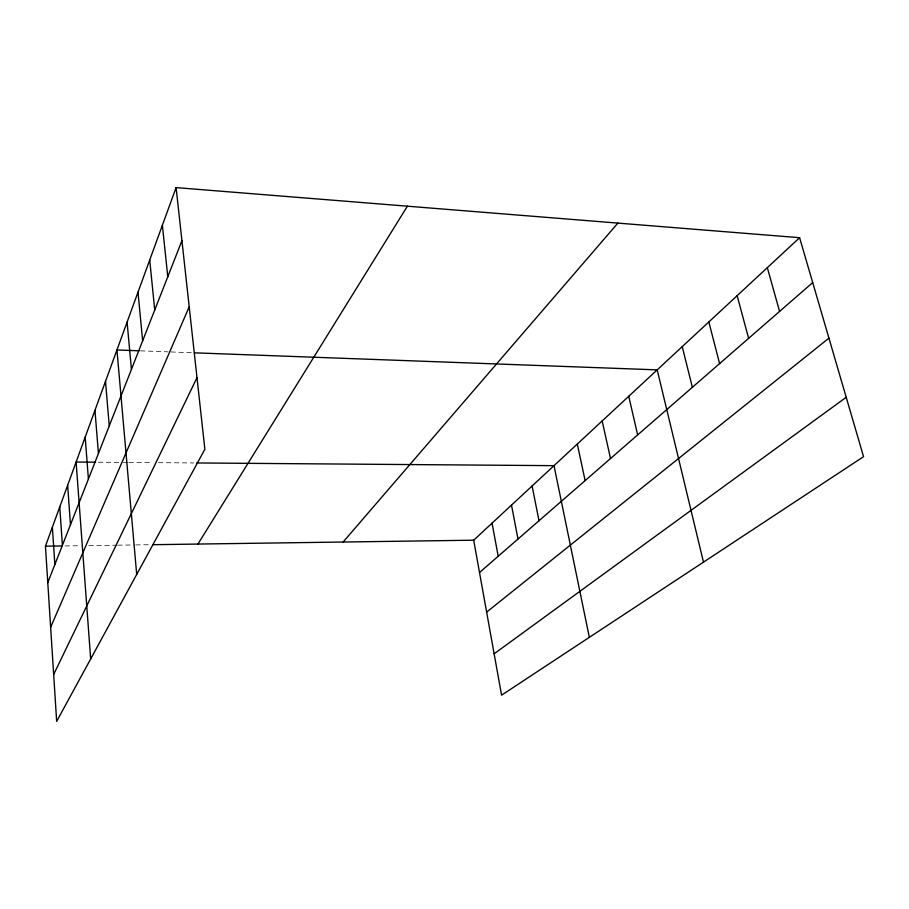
<?xml version="1.0" encoding="UTF-8"?>
<svg xmlns="http://www.w3.org/2000/svg" width="909" height="909" viewBox="0 0 909 909"><rect width="100%" height="100%" fill="white"/><g stroke="black" fill="none" stroke-linecap="round" stroke-linejoin="round"><path stroke-width="0.68" stroke-dasharray="4.54 3.41" d="M65.084 545.923L80.515 545.707M88.855 545.593L116.341 545.207M117.715 545.184L134.396 544.946M135.793 544.934L151.167 544.718M98.331 462.215L120.556 462.374M123.363 462.397L127.567 462.431M128.964 462.442L152.792 462.624M158.393 462.67L193.719 462.931M140.452 350.84L168.12 351.851M170.881 351.953L191.651 352.726"/><path stroke-width="1.36" d="M176.096 187.606L204.866 449.273L56.665 721.394L45.45 546.195L176.096 187.606L799.602 237.703L863.55 456.67L501.575 695.169L473.691 540.196L799.602 237.703M47.779 582.578L181.925 240.703M50.643 627.278L189.197 306.81M53.665 674.467L196.992 377.667M197.957 544.059L407.402 206.184M343.125 542.025L617.881 223.103M479.509 572.511L812.703 282.597M486.633 612.109L828.94 338.148M494.132 653.81L846.211 397.301M45.45 546.195L62.278 545.957M152.564 544.696L473.691 540.196M95.559 462.192L76.106 462.045L90.673 658.945M196.56 462.954L554.001 465.658L589.339 637.345M139.066 350.783L116.943 349.976L136.691 574.454M194.412 352.828L657.196 369.872L703.486 562.137M767.321 267.655L779.581 311.412M737.131 295.675L748.618 338.353M708.827 321.956L719.61 363.6M682.227 346.636L692.374 387.291M628.733 396.29L637.652 434.911M602.167 420.947L610.507 458.534M577.306 444.024L585.123 480.611M532.095 485.985L539.003 520.743M511.483 505.12L517.994 539.026M492.053 523.164L498.2 556.251M162.381 225.216L167.779 276.756M149.724 259.974L154.723 310.026M137.998 292.175L142.645 340.818M127.09 322.093L131.43 369.406M105.512 381.337L109.25 425.912M94.956 410.3L98.433 453.5M85.185 437.127L88.412 479.02M67.652 485.247L70.47 524.766M59.755 506.915L62.391 545.332M52.381 527.186L54.847 564.557"/></g></svg>
